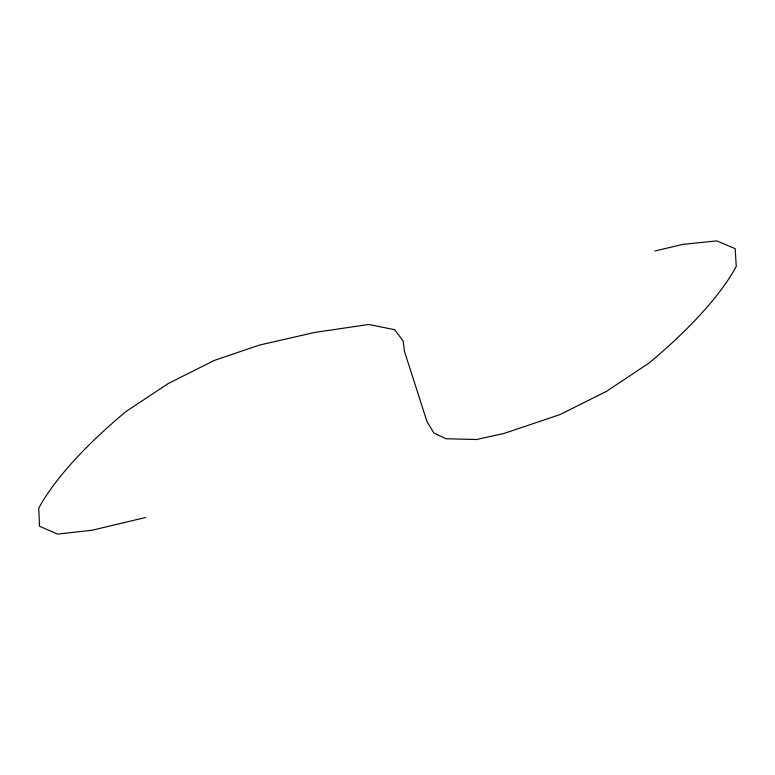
<?xml version="1.0" encoding="UTF-8"?>
<svg xmlns="http://www.w3.org/2000/svg" width="775" height="775" viewBox="0 0 775 775"><rect width="100%" height="100%" fill="white"/><g stroke="black" fill="none" stroke-linecap="round" stroke-linejoin="round"><path stroke-width="1.16" d="M654.856 251.023L682.949 244.338L716.807 240.899L735.204 248.678L736.25 266.416A313.197 97.301 -29.7 0 1 649.159 362.962L606.515 391.336L560.209 414.499L503.983 433.467L476.441 439.532L446.071 438.737L433.845 433.022L426.928 421.416L404.492 351.414L403.155 341.039L394.669 329.695L368.629 324.463L314.611 332.456L258.986 345.204L214.094 360.501L168.214 383.567L125.841 411.632A313.197 97.301 -29.7 0 0 38.75 508.177L39.525 526.225L57.495 534.101L92.051 530.245L145.69 517.487"/></g></svg>
